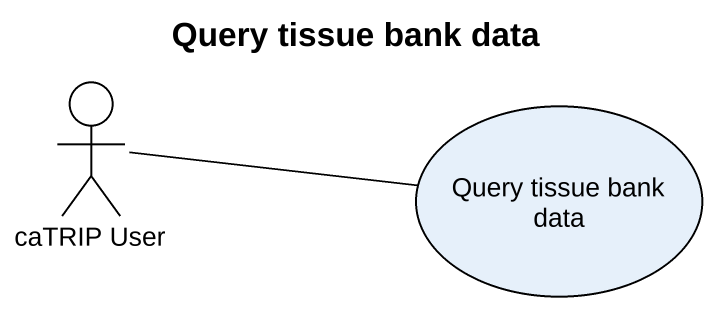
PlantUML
@startuml
title Query tissue bank data
actor "caTRIP User" as caTRIP_User
usecase "Query tissue bank data" as Query_tissue_bank_data
caTRIP_User -right- Query_tissue_bank_data
@enduml
